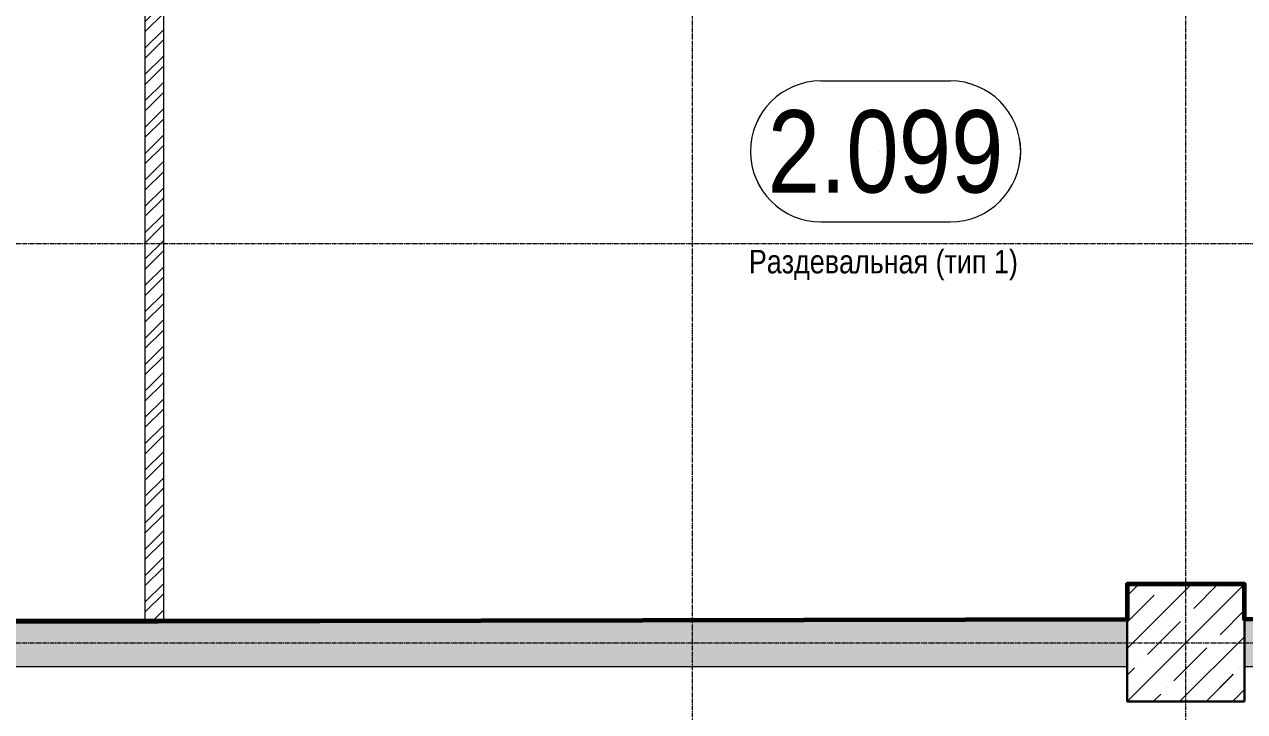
# Model space of a CAD drawing. Header units: millimetres. Extents: x 470010 to 1231400, y -134005 to 421770.
# Drawn here: x 707530 to 712724, y -10704 to -7779 of the extents above; entities that cross this region are included whole.
import ezdxf
from ezdxf.enums import TextEntityAlignment as Align

# ---------------------------------------------------------------- set-up
doc = ezdxf.new("R2010")
doc.units = ezdxf.units.MM
doc.linetypes.add('CENTER2', pattern=[28.575, 19.05, -3.175, 3.175, -3.175])
doc.linetypes.add('HIDDEN2', pattern=[4.7625, 3.175, -1.5875])
doc.layers.get('Defpoints').update_dxf_attribs({"color": 140})
for name, color, linetype, lineweight in [('0) шп потолок', 3, 'Continuous', 60), ('АР_Area', 5, 'Continuous', 5), ('АР_Колонны', 70, 'Continuous', 30), ('АР_Стены ЖБ', 7, 'Continuous', 35), ('АР_Стены ПЕНОблок', 52, 'Continuous', 20), ('АР_Штриховка', 8, 'Continuous', 0)]:
    doc.layers.add(name, color=color, linetype=linetype, lineweight=lineweight)
doc.layers.add('АР_Делит', color=120, linetype='Continuous', lineweight=0, plot=False)
doc.layers.add('РД_Оси_100', color=7, linetype='Continuous', lineweight=0, true_color=0x525252)
doc.styles.add('style1', font='ARIALN.TTF')

# ---------------------------------------------------------------- blocks, each defined once
blk = doc.blocks.new('СОШ_2200_АР_ОСИ_М100_28.05.24')
at = {"layer": 'АР_Делит', "color": 251, "linetype": 'CENTER2', "true_color": 0x636466}
blk.add_line((-5954.958, 83200), (47367.08, 83200), dxfattribs=at)
at = {"layer": 'РД_Оси_100', "color": 251, "linetype": 'CENTER2', "true_color": 0x636466}
for p, q in [((37500, -6155), (37500, 139938.679)), ((39600, -6155), (39600, 139938.679)), ((-5954.958, 84900), (119910, 84900))]:
    blk.add_line(p, q, dxfattribs=at)
blk = doc.blocks.new('MOK-МаркаПом_овал_ареал')
for p, q in [((-2.75, 3), (2.75, 3)), ((-2.75, -3), (2.75, -3))]:
    blk.add_line(p, q)
for centre, radius, start, end in [((-2.75, 0), 3, 90, 270), ((2.75, 0), 3, 270, 90), ((-3.75, 0), 3.5, 0, 0.001)]:
    blk.add_arc(centre, radius, start, end)
at = {"color": 0, "style": 'style1'}
blk.add_attdef('АР-ПОМЕЩЕНИЕ:НОМЕР', text='', height=3.5, dxfattribs=at).set_placement((0, 0), align=Align.MIDDLE)
at = {"layer": 'Defpoints', "color": 2, "style": 'style1'}
blk.add_attdef('АР-ПОМЕЩЕНИЕ:НАИМЕНОВАНИЕ', text='', height=1, dxfattribs=at).set_placement((-0.094, -4.814), align=Align.MIDDLE)
blk = doc.blocks.new('A$C9108343f')
at = {"layer": 'АР_Штриховка', "linetype": 'Continuous', "lineweight": 0, "ltscale": 0.5, "true_color": 0x000000}
h = blk.add_hatch(dxfattribs=at)
h.set_pattern_fill('ANSI31', color=18, scale=25, angle=-360, style=0)
h.set_pattern_definition([(45, (-63444.08, -115658.25), (-56.1266, 56.1266), [])])
h.paths.add_polyline_path([(42405, 93325), (42351.6, 93345), (42325, 93325), (42325, 90055), (42405, 90055)], flags=0)
at = {"layer": 'АР_Штриховка', "linetype": 'Continuous', "lineweight": 0, "true_color": 0x000000}
h = blk.add_hatch(dxfattribs=at)
h.set_pattern_fill('AR-CONC', color=18, angle=45, style=0)
h.set_pattern_definition([(95, (-63444.08, -115658.25), (140.09465, 117.55338), [19.05, -209.55]), (40, (-63444.08, -115658.25), (-160.01845, 110.17673), [15.24, -167.64058]), (145.451445, (-63432.4, -115648.45), (-19.9238, 227.7301), [16.19001, -178.09024]), (91.1842, (-63480, -115622.33), (221.41024, 161.95341), [28.575, -314.325]), (141.63556, (-63461.55, -115608.83), (-7.08662, 342.82676), [24.28502, -267.1356]), (36.18415, (-63480, -115622.33), (-7.08662, 342.82676), [22.85997, -251.45973]), (66, (-63453.06, -115613.35), (179.51998, 34.89515), [19.05, -209.55]), (11, (-63453.06, -115613.35), (-86.53993, 173.9412), [15.24, -167.64]), (116.451445, (-63438.1, -115610.44), (92.98005, 208.83634), [16.19001, -178.08994]), (82.5, (-63444.08, -115658.25), (-57.605469, 61.973414), [0, -165.608, 0, -170.18, 0, -168.275]), (52.5, (-63444.08, -115658.25), (-23.589727, 118.087), [0, -97.028, 0, -161.798, 0, -64.135]), (12.5, (-63484.135, -115698.3), (99.927863, 91.826196), [0, -63.5, 0, -198.12, 0, -262.89]), (2.5, (-63502.1, -115716.26), (86.763904, 122.72239), [0, -82.55, 0, -131.572, 0, -186.69])])
h.paths.add_polyline_path([(41005, 90055), (41005, 89855), (46505, 89855), (46505, 90055)], flags=0)
h = blk.add_hatch(dxfattribs=at)
h.set_pattern_fill('AR-CONC', color=18, angle=45, style=0)
h.set_pattern_definition([(95, (-63444.08, -115658.25), (140.09465, 117.55338), [19.05, -209.55]), (40, (-63444.08, -115658.25), (-160.01845, 110.17673), [15.24, -167.64058]), (145.451445, (-63432.4, -115648.45), (-19.9238, 227.7301), [16.19001, -178.09024]), (91.1842, (-63480, -115622.33), (221.41024, 161.95341), [28.575, -314.325]), (141.63556, (-63461.55, -115608.83), (-7.08662, 342.82676), [24.28502, -267.1356]), (36.18415, (-63480, -115622.33), (-7.08662, 342.82676), [22.85997, -251.45973]), (66, (-63453.06, -115613.35), (179.51998, 34.89515), [19.05, -209.55]), (11, (-63453.06, -115613.35), (-86.53993, 173.9412), [15.24, -167.64]), (116.451445, (-63438.1, -115610.44), (92.98005, 208.83634), [16.19001, -178.08994]), (82.5, (-63444.08, -115658.25), (-57.605469, 61.973414), [0, -165.608, 0, -170.18, 0, -168.275]), (52.5, (-63444.08, -115658.25), (-23.589727, 118.087), [0, -97.028, 0, -161.798, 0, -64.135]), (12.5, (-63484.135, -115698.3), (99.927863, 91.826196), [0, -63.5, 0, -198.12, 0, -262.89]), (2.5, (-63502.1, -115716.26), (86.763904, 122.72239), [0, -82.55, 0, -131.572, 0, -186.69])])
h.paths.add_polyline_path([(47005, 90055), (47005, 89855), (52555, 89855), (52555, 90055)], flags=0)
at = {"layer": '0) шп потолок'}
blk.add_lwpolyline([(52415, 90055.3), (47005, 90055), (47003.9, 90205), (46505, 90205), (46505, 90055), (41005, 90043.2), (41005, 90205), (40505, 90205), (40505, 90055), (34955, 90055), (34955, 90205), (34855, 90205), (34855, 93235), (37705, 93235)], dxfattribs=at)
at = {"layer": 'АР_Колонны', "color": 18, "linetype": 'HIDDEN2', "lineweight": 25, "true_color": 0x000000}
for p, q in [((46505, 90205), (47005, 90205)), ((46505, 89705), (46505, 90205)), ((47005, 90205), (47005, 89705)), ((47005, 89705), (46505, 89705))]:
    blk.add_line(p, q, dxfattribs=at)
at = {"layer": 'АР_Колонны', "color": 18, "linetype": 'Continuous', "lineweight": 15, "true_color": 0x000000}
for p, q in [((47005, 90205), (46505, 90205)), ((46505, 90205), (46505, 89705)), ((47005, 90205), (46505, 90205)), ((46505, 90205), (46505, 89705)), ((47005, 89705), (47005, 90205)), ((47005, 89705), (47005, 90205)), ((46505, 89705), (47005, 89705)), ((46505, 89705), (47005, 89705))]:
    blk.add_line(p, q, dxfattribs=at)
at = {"layer": 'АР_Стены ЖБ', "color": 18, "linetype": 'Continuous', "lineweight": 30, "true_color": 0x000000}
for p, q in [((47005, 90205), (46505, 90205)), ((46505, 90205), (46505, 89705)), ((47005, 89705), (47005, 90205)), ((46505, 89705), (47005, 89705))]:
    blk.add_line(p, q, dxfattribs=at)
at = {"layer": 'АР_Стены ПЕНОблок', "color": 18, "linetype": 'Continuous', "lineweight": 20, "true_color": 0x000000}
for p, q in [((42325, 93325), (42325, 90055)), ((42405, 90055), (42405, 93325)), ((46505, 90055), (41005, 90055)), ((42325, 90055), (42405, 90055)), ((46505, 89855), (46505, 90055)), ((47005, 90055), (47005, 89855)), ((52555, 90055), (47005, 90055)), ((41005, 89855), (46505, 89855)), ((47005, 89855), (52555, 89855))]:
    blk.add_line(p, q, dxfattribs=at)
at = {"layer": 'АР_Штриховка', "color": 18, "linetype": 'Continuous', "lineweight": 5, "true_color": 0x000000}
for p, q in [((46505, 90155), (46554.9, 90205)), ((46505, 89930.5), (46779.4, 90205)), ((46505, 89706), (47003.9, 90205)), ((46505, 90042.8), (46620.2, 90158)), ((46648.2, 90186.1), (46648.2, 90186.1)), ((46788.6, 90101.9), (46891.7, 90205)), ((46760.5, 90073.8), (46760.5, 90073.8)), ((46900.8, 89989.6), (47005, 90093.8)), ((46592.1, 89905.4), (46732.4, 90045.7)), ((46728.5, 89705), (47005, 89981.5)), ((46872.8, 89961.6), (46872.8, 89961.6)), ((46704.4, 89793.2), (46844.7, 89933.5)), ((46505, 89818.3), (46536, 89849.3)), ((46564.1, 89877.4), (46564.1, 89877.4)), ((46985, 89849.3), (46985, 89849.3)), ((46840.7, 89705), (46956.9, 89821.2)), ((46676.3, 89765.1), (46676.3, 89765.1)), ((46953, 89705), (47005, 89757)), ((46616.2, 89705), (46648.2, 89737))]:
    blk.add_line(p, q, dxfattribs=at)
at = {"layer": 'АР_Area', "color": 18, "linetype": 'Continuous', "lineweight": 15, "true_color": 0x000000, "xscale": 100, "yscale": 100, "zscale": 100}
blk.add_blockref('MOK-МаркаПом_овал_ареал', (45477, 92046.7), dxfattribs=at).add_auto_attribs({'АР-ПОМЕЩЕНИЕ:НОМЕР': '2.099', 'АР-ПОМЕЩЕНИЕ:НАИМЕНОВАНИЕ': 'Раздевальная (тип 1)'})
at = {"layer": 'РД_Оси_100'}
blk.add_blockref('СОШ_2200_АР_ОСИ_М100_28.05.24', (7155, 6755), dxfattribs=at)
at = {"layer": 'Defpoints', "color": 18, "true_color": 0x000000, "style": 'style1'}
for p in [(143949.3, 316089.1), (143975, 281639.5), (143890.4, 273244.7), (143840, 264276.8), (143967.8, 254892.4), (12252, 104178.1), (12382.6, 96023.1)]:
    blk.add_attdef('АР-ПОМЕЩЕНИЕ:НАИМЕНОВАНИЕ', text='', height=100, dxfattribs=at).set_placement(p, align=Align.MIDDLE)
at = {"layer": 'Defpoints', "color": 18, "true_color": 0x000000, "style": 'style1', "flags": 8}
for p in [(143951.3, 279099.1), (143848.3, 269251.1), (143875.3, 260094.2), (144049.7, 250824.7), (163419.3, 238153.4), (155897.5, 237966), (183037.2, 237966), (143342.9, 237876.2)]:
    blk.add_attdef('АР-ПОМЕЩЕНИЕ:НАИМЕНОВАНИЕ', text='', height=100, dxfattribs=at).set_placement(p, align=Align.MIDDLE)

msp = doc.modelspace()

# ---------------------------------------------------------------- hatches: boundary and pattern name
at = {"layer": 'АР_Штриховка', "linetype": 'Continuous', "lineweight": 0, "ltscale": 0.5, "true_color": 0x000000}
h = msp.add_hatch(dxfattribs=at)
h.set_pattern_fill('ANSI31', color=18, scale=25, angle=-360, style=0)
h.set_pattern_definition([(45, (602274.53, -216024.49), (-56.1266, 56.1266), [])])
h.paths.add_polyline_path([(708123.57, -7041.242), (708070.237, -7021.242), (708043.57, -7041.242), (708043.57, -10311.241), (708123.57, -10311.241)], flags=0)
at = {"layer": 'АР_Штриховка', "linetype": 'Continuous', "lineweight": 0, "true_color": 0x000000}
h = msp.add_hatch(dxfattribs=at)
h.set_pattern_fill('AR-CONC', color=18, angle=45, style=0)
h.set_pattern_definition([(95, (602274.53, -216024.49), (140.09465, 117.55338), [19.05, -209.55]), (40, (602274.53, -216024.5), (-160.01845, 110.17673), [15.24, -167.64058]), (145.451445, (602286.2, -216014.7), (-19.9238, 227.7301), [16.19001, -178.09024]), (91.1842, (602238.6, -215988.57), (221.41024, 161.95341), [28.575, -314.325]), (141.63556, (602257.06, -215975.07), (-7.08662, 342.82676), [24.28502, -267.1356]), (36.18415, (602238.6, -215988.57), (-7.08662, 342.82676), [22.85997, -251.45973]), (66, (602265.55, -215979.59), (179.51998, 34.89515), [19.05, -209.55]), (11, (602265.55, -215979.59), (-86.53993, 173.9412), [15.24, -167.64]), (116.451445, (602280.51, -215976.68), (92.98005, 208.83634), [16.19001, -178.08994]), (82.5, (602274.53, -216024.49), (-57.605469, 61.973414), [0, -165.608, 0, -170.18, 0, -168.275]), (52.5, (602274.53, -216024.49), (-23.589727, 118.087), [0, -97.028, 0, -161.798, 0, -64.135]), (12.5, (602234.48, -216064.544), (99.927863, 91.826196), [0, -63.5, 0, -198.12, 0, -262.89]), (2.5, (602216.52, -216082.5), (86.763904, 122.72239), [0, -82.55, 0, -131.572, 0, -186.69])])
h.paths.add_polyline_path([(706723.57, -10311.241), (706723.57, -10511.241), (712223.57, -10511.24), (712223.57, -10311.24)], flags=0)
h = msp.add_hatch(dxfattribs=at)
h.set_pattern_fill('AR-CONC', color=18, angle=45, style=0)
h.set_pattern_definition([(95, (602274.53, -216024.49), (140.09465, 117.55338), [19.05, -209.55]), (40, (602274.53, -216024.5), (-160.01845, 110.17673), [15.24, -167.64058]), (145.451445, (602286.2, -216014.7), (-19.9238, 227.7301), [16.19001, -178.09024]), (91.1842, (602238.6, -215988.57), (221.41024, 161.95341), [28.575, -314.325]), (141.63556, (602257.06, -215975.07), (-7.08662, 342.82676), [24.28502, -267.1356]), (36.18415, (602238.6, -215988.57), (-7.08662, 342.82676), [22.85997, -251.45973]), (66, (602265.55, -215979.59), (179.51998, 34.89515), [19.05, -209.55]), (11, (602265.55, -215979.59), (-86.53993, 173.9412), [15.24, -167.64]), (116.451445, (602280.51, -215976.68), (92.98005, 208.83634), [16.19001, -178.08994]), (82.5, (602274.53, -216024.49), (-57.605469, 61.973414), [0, -165.608, 0, -170.18, 0, -168.275]), (52.5, (602274.53, -216024.49), (-23.589727, 118.087), [0, -97.028, 0, -161.798, 0, -64.135]), (12.5, (602234.48, -216064.544), (99.927863, 91.826196), [0, -63.5, 0, -198.12, 0, -262.89]), (2.5, (602216.52, -216082.5), (86.763904, 122.72239), [0, -82.55, 0, -131.572, 0, -186.69])])
h.paths.add_polyline_path([(712723.57, -10311.24), (712723.57, -10511.24), (718273.57, -10511.239), (718273.57, -10311.239)], flags=0)

# ---------------------------------------------------------------- linework, layer by layer
at = {"layer": '0) шп потолок'}
msp.add_lwpolyline([(718133.57, -10310.894), (712723.57, -10311.24), (712722.558, -10161.242), (712223.57, -10161.242), (712223.57, -10311.24), (706723.57, -10323.063), (706723.57, -10161.242), (706223.57, -10161.242), (706223.57, -10311.241), (700673.57, -10311.241), (700673.57, -10161.242), (700573.57, -10161.242), (700573.57, -7131.242), (703423.573, -7131.242)], dxfattribs=at)
at = {"layer": 'АР_Колонны', "color": 18, "linetype": 'HIDDEN2', "lineweight": 25, "true_color": 0x000000}
for p, q in [((712223.57, -10161.242), (712723.57, -10161.242)), ((712223.57, -10661.242), (712223.57, -10161.242)), ((712723.57, -10161.242), (712723.57, -10661.242)), ((712723.57, -10661.242), (712223.57, -10661.242))]:
    msp.add_line(p, q, dxfattribs=at)
at = {"layer": 'АР_Колонны', "color": 18, "linetype": 'Continuous', "lineweight": 15, "true_color": 0x000000}
for p, q in [((712723.57, -10161.242), (712223.57, -10161.242)), ((712223.57, -10161.242), (712223.57, -10661.242)), ((712723.57, -10161.242), (712223.57, -10161.242)), ((712223.57, -10161.242), (712223.57, -10661.242)), ((712723.57, -10661.242), (712723.57, -10161.242)), ((712723.57, -10661.242), (712723.57, -10161.242)), ((712223.57, -10661.242), (712723.57, -10661.242)), ((712223.57, -10661.242), (712723.57, -10661.242))]:
    msp.add_line(p, q, dxfattribs=at)
at = {"layer": 'АР_Стены ЖБ', "color": 18, "linetype": 'Continuous', "lineweight": 30, "true_color": 0x000000}
for p, q in [((712723.57, -10161.242), (712223.57, -10161.242)), ((712223.57, -10161.242), (712223.57, -10661.242)), ((712723.57, -10661.242), (712723.57, -10161.242)), ((712223.57, -10661.242), (712723.57, -10661.242))]:
    msp.add_line(p, q, dxfattribs=at)
at = {"layer": 'АР_Стены ПЕНОблок', "color": 18, "linetype": 'Continuous', "lineweight": 20, "true_color": 0x000000}
for p, q in [((708043.57, -7041.242), (708043.57, -10311.241)), ((708123.57, -10311.241), (708123.57, -7041.242)), ((712223.57, -10311.24), (706723.57, -10311.241)), ((708043.57, -10311.241), (708123.57, -10311.241)), ((712223.57, -10511.24), (712223.57, -10311.24)), ((718273.57, -10311.239), (712723.57, -10311.24)), ((712723.57, -10311.24), (712723.57, -10511.24)), ((706723.57, -10511.241), (712223.57, -10511.24)), ((712723.57, -10511.24), (718273.57, -10511.239))]:
    msp.add_line(p, q, dxfattribs=at)
at = {"layer": 'АР_Штриховка', "color": 18, "linetype": 'Continuous', "lineweight": 5, "true_color": 0x000000}
for p, q in [((712223.57, -10211.217), (712273.545, -10161.242)), ((712223.57, -10435.723), (712498.051, -10161.242)), ((712223.57, -10660.23), (712722.558, -10161.242)), ((712507.173, -10264.373), (712610.304, -10161.242)), ((712223.57, -10323.47), (712338.793, -10208.247)), ((712619.426, -10376.627), (712723.57, -10272.483)), ((712310.73, -10460.817), (712451.046, -10320.5)), ((712447.064, -10661.242), (712723.57, -10384.736)), ((712422.983, -10573.07), (712563.3, -10432.753)), ((712223.57, -10547.977), (712254.603, -10516.943)), ((712559.317, -10661.242), (712675.553, -10545.006)), ((712334.811, -10661.242), (712366.857, -10629.196)), ((712671.57, -10661.242), (712723.57, -10609.243))]:
    msp.add_line(p, q, dxfattribs=at)

# ---------------------------------------------------------------- block references
msp.add_blockref('A$C9108343f', (665718.612, -100366.242))
at = {"layer": 'АР_Area', "color": 18, "linetype": 'Continuous', "lineweight": 15, "true_color": 0x000000, "xscale": 100, "yscale": 100, "zscale": 100}
msp.add_blockref('MOK-МаркаПом_овал_ареал', (711195.652, -8319.592), dxfattribs=at).add_auto_attribs({'АР-ПОМЕЩЕНИЕ:НОМЕР': '2.099', 'АР-ПОМЕЩЕНИЕ:НАИМЕНОВАНИЕ': 'Раздевальная (тип 1)'})
at = {"layer": 'РД_Оси_100'}
msp.add_blockref('СОШ_2200_АР_ОСИ_М100_28.05.24', (672873.57, -93611.242), dxfattribs=at)

doc.saveas('drawing.dxf')
